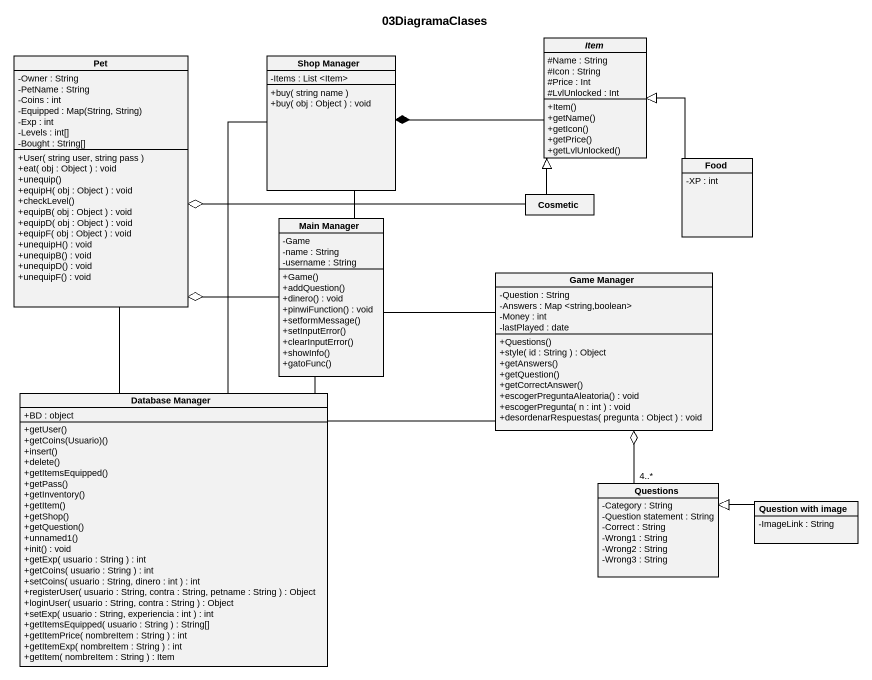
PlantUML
@startuml
title 03DiagramaClases
hide circle
hide empty members
skinparam classAttributeIconSize 0
abstract class Item {
  #Name : String
  #Icon : String
  #Price : Int
  #LvlUnlocked : Int
  +Item()
  +getName()
  +getIcon()
  +getPrice()
  +getLvlUnlocked()
}
class Pet {
  -Owner : String
  -PetName : String
  -Coins : int
  {field} -Equipped : Map(String, String)
  -Exp : int
  -Levels : int[]
  -Bought : String[]
  +User( string user, string pass )
  +eat( obj : Object ) : void
  +unequip()
  +equipH( obj : Object ) : void
  +checkLevel()
  +equipB( obj : Object ) : void
  +equipD( obj : Object ) : void
  +equipF( obj : Object ) : void
  +unequipH() : void
  +unequipB() : void
  +unequipD() : void
  +unequipF() : void
}
class "Shop Manager" as Shop_Manager {
  -Items : List <Item>
  +buy( string name )
  +buy( obj : Object ) : void
}
class Food {
  -XP : int
}
class "Main Manager" as Main_Manager {
  -Game
  -name : String
  -username : String
  +Game()
  +addQuestion()
  +dinero() : void
  +pinwiFunction() : void
  +setformMessage()
  +setInputError()
  +clearInputError()
  +showInfo()
  +gatoFunc()
}
class Cosmetic
class "Game Manager" as Game_Manager {
  -Question : String
  -Answers : Map <string,boolean>
  -Money : int
  -lastPlayed : date
  +Questions()
  +style( id : String ) : Object
  +getAnswers()
  +getQuestion()
  +getCorrectAnswer()
  +escogerPreguntaAleatoria() : void
  +escogerPregunta( n : int ) : void
  +desordenarRespuestas( pregunta : Object ) : void
}
class "Database Manager" as Database_Manager {
  +BD : object
  +getUser()
  +getCoins(Usuario)()
  +insert()
  +delete()
  +getItemsEquipped()
  +getPass()
  +getInventory()
  +getItem()
  +getShop()
  +getQuestion()
  +unnamed1()
  +init() : void
  +getExp( usuario : String ) : int
  +getCoins( usuario : String ) : int
  +setCoins( usuario : String, dinero : int ) : int
  +registerUser( usuario : String, contra : String, petname : String ) : Object
  +loginUser( usuario : String, contra : String ) : Object
  +setExp( usuario : String, experiencia : int ) : int
  +getItemsEquipped( usuario : String ) : String[]
  +getItemPrice( nombreItem : String ) : int
  +getItemExp( nombreItem : String ) : int
  +getItem( nombreItem : String ) : Item
}
class Questions {
  -Category : String
  -Question statement : String
  -Correct : String
  -Wrong1 : String
  -Wrong2 : String
  -Wrong3 : String
}
class "Question with image" as Question_with_image {
  -ImageLink : String
}
Pet o-right- Main_Manager
Pet o-right- Cosmetic
Shop_Manager *-right- Item
Shop_Manager -- Main_Manager
Shop_Manager -- Database_Manager
Food -up-|> Item
Main_Manager -right- Game_Manager
Main_Manager -- Database_Manager
Cosmetic -up-|> Item
Game_Manager o-- "4..*" Questions
Database_Manager -up- Pet
Database_Manager -right- Game_Manager
Question_with_image -left-|> Questions
@enduml
